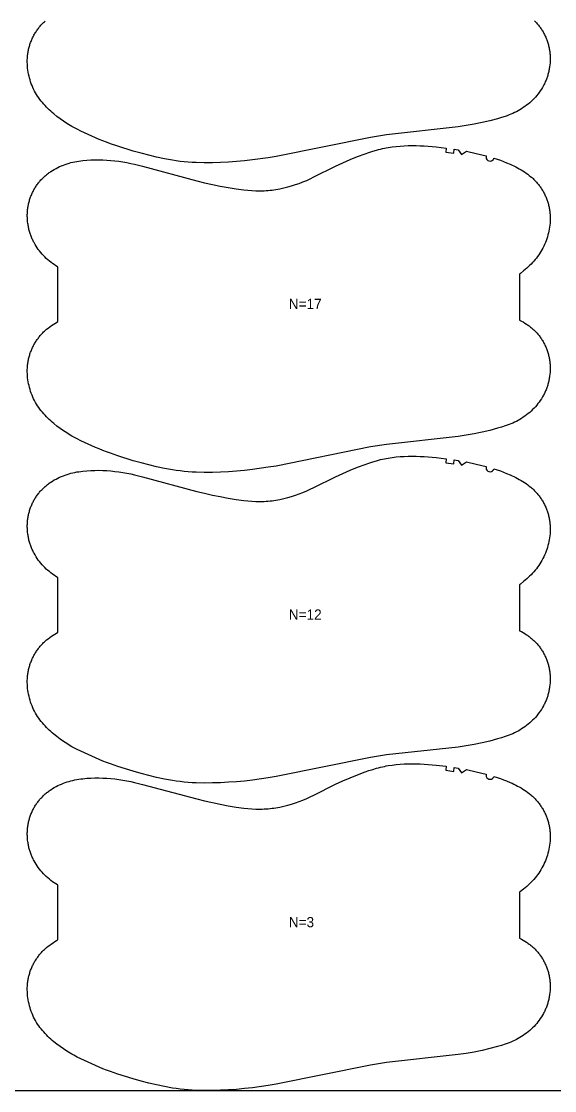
# Model space of a CAD drawing. Header units: inches. Extents: x 0 to 1823, y 0 to 1073.
# Drawn here: x 519 to 781, y 0 to 525 of the extents above; entities that cross this region are included whole.
import ezdxf

# ---------------------------------------------------------------- set-up
doc = ezdxf.new("R2010")
doc.units = ezdxf.units.IN

msp = doc.modelspace()

# ---------------------------------------------------------------- linework, layer by layer
at = {"layer": '1'}
for points in [[(0, 0), (1822.6441, 0), (1822.6441, 1072.648), (0, 1072.648), (0, 0)], [(751.0674, 457.8376), (754.1868, 456.7992), (755.7298, 456.2339), (757.2591, 455.6332), (759.0715, 454.8614), (759.9678, 454.453), (760.8568, 454.0288), (761.7379, 453.5884), (762.6105, 453.131), (763.4741, 452.6561), (764.3281, 452.1631), (765.1718, 451.6515), (766.0034, 451.1201), (766.8208, 450.5679), (767.6222, 449.9938), (768.4056, 449.3966), (769.169, 448.7754), (769.5425, 448.4555), (769.9103, 448.1291), (770.2722, 447.7961), (770.6277, 447.4564), (770.9769, 447.1099), (771.3194, 446.7568), (771.6553, 446.3971), (771.9844, 446.031), (772.3066, 445.6588), (772.6219, 445.2804), (772.9301, 444.8962), (773.2312, 444.5062), (773.525, 444.1106), (773.8115, 443.7096), (774.0905, 443.3033), (774.362, 442.8918), (774.6259, 442.4754), (774.8821, 442.0542), (775.1304, 441.6283), (775.3709, 441.198), (775.6033, 440.7632), (775.8277, 440.3243), (776.0439, 439.8813), (776.2519, 439.4345), (776.4516, 438.984), (776.643, 438.5298), (776.826, 438.0723), (777.0005, 437.6115), (777.1664, 437.1476), (777.3237, 436.6808), (777.4723, 436.2112), (777.6122, 435.739), (777.7432, 435.2643), (777.8654, 434.7873), (777.9786, 434.3081), (778.0827, 433.827), (778.1778, 433.344), (778.2639, 432.8593), (778.341, 432.3731), (778.4092, 431.8855), (778.4686, 431.3967), (778.5193, 430.9068), (778.5613, 430.4161), (778.5948, 429.9246), (778.6361, 428.9401), (778.6441, 427.9545), (778.6191, 426.9692), (778.5618, 425.9853), (778.4727, 425.0041), (778.3524, 424.0265), (778.2013, 423.0532), (778.0198, 422.085), (777.8084, 421.1227), (777.5676, 420.1671), (777.2979, 419.219), (776.9996, 418.2792), (776.6732, 417.3485), (776.3187, 416.4282), (775.9361, 415.5192), (775.5255, 414.623), (775.0868, 413.7407), (774.62, 412.8735), (774.1252, 412.0227), (773.6022, 411.1894), (773.0514, 410.3745), (772.4742, 409.578), (771.8724, 408.7994), (771.2478, 408.0382), (770.602, 407.294), (769.9369, 406.5664), (769.2541, 405.8549), (768.5554, 405.1591), (767.8424, 404.4785), (767.116, 403.8127), (766.3769, 403.1612), (765.6259, 402.5234), (764.091, 401.2872), (763.6441, 400.9501), (763.6441, 378.3604), (763.6676, 378.3493), (764.5444, 377.9003), (765.4063, 377.4225), (766.2518, 376.916), (767.0796, 376.3809), (767.4864, 376.1028), (767.8882, 375.8175), (768.2849, 375.5253), (768.6763, 375.2261), (769.0622, 374.9199), (769.4424, 374.6068), (769.8168, 374.2867), (770.1851, 373.9598), (770.5472, 373.626), (770.9029, 373.2854), (771.2521, 372.938), (771.5946, 372.584), (771.9303, 372.2234), (772.2591, 371.8565), (772.5807, 371.4833), (772.8952, 371.104), (773.2023, 370.7188), (773.502, 370.3277), (773.7941, 369.931), (774.0785, 369.5287), (774.355, 369.121), (774.6236, 368.7081), (774.884, 368.29), (775.1363, 367.867), (775.3801, 367.4391), (775.6155, 367.0065), (775.8423, 366.5694), (776.0604, 366.1278), (776.2699, 365.6821), (776.4707, 365.2324), (776.6628, 364.7789), (776.8461, 364.3217), (777.0206, 363.861), (777.1863, 363.3971), (777.3432, 362.9301), (777.4913, 362.4602), (777.6305, 361.9876), (777.7607, 361.5124), (777.8821, 361.0349), (777.9944, 360.5552), (778.0978, 360.0735), (778.1922, 359.59), (778.2775, 359.1049), (778.3538, 358.6183), (778.4212, 358.1305), (778.4796, 357.6414), (778.5291, 357.1514), (778.5697, 356.6606), (778.6015, 356.169), (778.6244, 355.677), (778.6386, 355.1845), (778.6441, 354.6918), (778.6408, 354.1991), (778.6288, 353.7065), (778.6082, 353.2141), (778.579, 352.7221), (778.4949, 351.74), (778.3766, 350.7613), (778.3048, 350.2737), (778.2244, 349.7875), (778.1355, 349.3027), (778.0382, 348.8196), (777.9324, 348.3384), (777.8181, 347.8591), (777.6953, 347.3821), (777.5641, 346.9073), (777.4245, 346.435), (777.2764, 345.9654), (777.1198, 345.4985), (776.9549, 345.0346), (776.7815, 344.5739), (776.5997, 344.1164), (776.4095, 343.6624), (776.2111, 343.2119), (776.0045, 342.765), (775.7899, 342.3219), (775.5675, 341.8826), (775.3373, 341.4472), (774.8543, 340.5885), (774.342, 339.7467), (773.8015, 338.9224), (773.2338, 338.1165), (772.6401, 337.3296), (772.0214, 336.5625), (771.3785, 335.8159), (770.7122, 335.0902), (770.0232, 334.386), (769.3124, 333.7039), (768.5805, 333.0445), (767.8282, 332.4083), (767.0564, 331.7959), (766.2659, 331.2078), (765.4575, 330.6442), (764.6324, 330.1054), (763.7915, 329.5914), (762.9359, 329.1025), (762.0664, 328.6389), (761.1842, 328.2008), (760.2901, 327.7882), (759.3854, 327.401), (758.4709, 327.0373), (757.5481, 326.6946), (756.6179, 326.3706), (754.7402, 325.7693), (752.8472, 325.2144), (749.0398, 324.1932), (745.2068, 323.2815), (741.3478, 322.4809), (737.4656, 321.8018), (733.5645, 321.2469), (698.3116, 317.3364), (690.5343, 316.0573), (644.1784, 306.6952), (640.2896, 306.0566), (632.4806, 304.9823), (628.5644, 304.5421), (624.6396, 304.1856), (620.7081, 303.9109), (616.7721, 303.7131), (612.8328, 303.5933), (608.8913, 303.56), (604.9514, 303.644), (602.9835, 303.7407), (601.0179, 303.8768), (599.0555, 304.0531), (597.0973, 304.2703), (595.144, 304.5287), (593.1959, 304.8255), (589.3164, 305.5214), (585.4599, 306.3329), (581.6252, 307.2418), (577.811, 308.2341), (573.9676, 309.3203), (566.497, 311.6614), (562.7654, 312.9332), (560.9142, 313.6078), (559.0776, 314.3189), (557.2579, 315.0714), (555.4514, 315.8567), (548.2767, 319.1303), (546.5064, 319.9948), (544.7622, 320.9078), (543.9026, 321.3873), (543.0518, 321.8825), (541.3761, 322.9176), (539.7347, 324.008), (538.1268, 325.1486), (536.5531, 326.3357), (535.0182, 327.572), (534.2672, 328.2097), (533.5281, 328.8612), (532.8017, 329.527), (532.0887, 330.2076), (531.39, 330.9034), (530.7072, 331.6149), (530.042, 332.3425), (529.3963, 333.0867), (528.7716, 333.8479), (528.1698, 334.6265), (527.5927, 335.4231), (527.0419, 336.2379), (526.5189, 337.0712), (526.024, 337.9221), (525.5573, 338.7892), (525.1186, 339.6715), (524.7079, 340.5678), (524.3254, 341.4767), (523.9709, 342.3971), (523.6445, 343.3277), (523.3462, 344.2675), (523.0764, 345.2156), (522.8356, 346.1712), (522.6242, 347.1335), (522.4428, 348.1017), (522.2916, 349.075), (522.1713, 350.0526), (522.0823, 351.0338), (522.025, 352.0177), (522, 353.003), (522.0079, 353.9886), (522.0493, 354.9731), (522.0828, 355.4646), (522.1248, 355.9553), (522.1755, 356.4452), (522.2349, 356.934), (522.3031, 357.4216), (522.3802, 357.9078), (522.4663, 358.3925), (522.5613, 358.8755), (522.6655, 359.3566), (522.7787, 359.8358), (522.9008, 360.3128), (523.0319, 360.7875), (523.1717, 361.2597), (523.3204, 361.7293), (523.4777, 362.1961), (523.6436, 362.66), (523.8181, 363.1208), (524.0011, 363.5783), (524.1924, 364.0325), (524.3922, 364.483), (524.6002, 364.9299), (524.8164, 365.3728), (525.0408, 365.8117), (525.2732, 366.2465), (525.5136, 366.6769), (525.762, 367.1027), (526.0182, 367.5239), (526.282, 367.9404), (526.5536, 368.3518), (526.8326, 368.7581), (527.1191, 369.1591), (527.4129, 369.5547), (527.714, 369.9447), (528.0222, 370.3289), (528.3375, 370.7073), (528.6597, 371.0795), (528.9888, 371.4456), (529.3247, 371.8053), (529.6672, 372.1584), (530.0163, 372.5049), (530.3719, 372.8446), (530.7337, 373.1776), (531.1015, 373.504), (531.4751, 373.8239), (532.2385, 374.4452), (533.0218, 375.0423), (533.8232, 375.6164), (534.6407, 376.1686), (535.4723, 376.7), (536.3159, 377.2117), (537, 377.6065), (537, 404.4586), (536.8525, 404.5429), (536.0116, 405.0568), (535.1865, 405.5957), (534.3782, 406.1592), (533.5877, 406.7474), (532.8159, 407.3598), (532.0636, 407.9959), (531.3317, 408.6554), (530.6208, 409.3375), (529.9319, 410.0416), (529.2655, 410.7674), (528.6226, 411.514), (528.0039, 412.2811), (527.4102, 413.068), (526.8426, 413.8739), (526.3021, 414.6982), (525.7898, 415.54), (525.3068, 416.3987), (525.0766, 416.8341), (524.8541, 417.2734), (524.6396, 417.7165), (524.433, 418.1634), (524.2345, 418.6139), (524.0444, 419.0679), (523.8626, 419.5254), (523.6892, 419.9861), (523.5242, 420.45), (523.3677, 420.9169), (523.2196, 421.3865), (523.08, 421.8588), (522.9488, 422.3335), (522.826, 422.8106), (522.7117, 423.2899), (522.6059, 423.7711), (522.5085, 424.2542), (522.4197, 424.7389), (522.3393, 425.2252), (522.2674, 425.7128), (522.1492, 426.6915), (522.065, 427.6736), (522.0358, 428.1656), (522.0152, 428.658), (522.0033, 429.1506), (522, 429.6433), (522.0054, 430.136), (522.0196, 430.6284), (522.0426, 431.1205), (522.0744, 431.6121), (522.115, 432.1029), (522.1645, 432.5929), (522.2229, 433.082), (522.2902, 433.5698), (522.3666, 434.0564), (522.4519, 434.5415), (522.5463, 435.025), (522.6496, 435.5067), (522.762, 435.9863), (522.8833, 436.4639), (523.0136, 436.939), (523.1528, 437.4117), (523.3008, 437.8816), (523.4577, 438.3486), (523.6235, 438.8125), (523.798, 439.2732), (523.9813, 439.7303), (524.1734, 440.1839), (524.3741, 440.6336), (524.5836, 441.0793), (524.8018, 441.5208), (525.0285, 441.958), (525.2639, 442.3906), (525.5078, 442.8185), (525.76, 443.2415), (526.0205, 443.6596), (526.289, 444.0725), (526.5656, 444.4802), (526.85, 444.8825), (527.142, 445.2792), (527.4417, 445.6703), (527.7489, 446.0555), (528.0633, 446.4348), (528.385, 446.808), (528.7137, 447.1749), (529.0494, 447.5355), (529.3919, 447.8895), (529.7411, 448.2369), (530.0969, 448.5775), (530.459, 448.9113), (530.8273, 449.2382), (531.2017, 449.5583), (531.5819, 449.8714), (531.9678, 450.1776), (532.3591, 450.4768), (532.7558, 450.769), (533.1577, 451.0542), (533.5645, 451.3324), (534.3923, 451.8675), (535.2378, 452.374), (536.0996, 452.8518), (536.9764, 453.3008), (537.8671, 453.7212), (538.7704, 454.1134), (539.6854, 454.4779), (540.6109, 454.815), (541.5459, 455.1252), (542.4893, 455.4088), (543.44, 455.6664), (544.397, 455.8983), (545.3595, 456.1058), (546.327, 456.2901), (547.2987, 456.4525), (548.2739, 456.5942), (549.2522, 456.7166), (551.2148, 456.9082), (553.1819, 457.0359), (555.1513, 457.1026), (557.1214, 457.1094), (559.0907, 457.0578), (561.0576, 456.9494), (563.0213, 456.7881), (564.981, 456.5784), (566.9358, 456.3247), (568.8849, 456.0305), (570.8272, 455.6958), (572.7616, 455.32), (574.6871, 454.9023), (578.5116, 453.9542), (605.1473, 446.7658), (608.9761, 445.8311), (612.8213, 444.9665), (616.6828, 444.178), (620.5583, 443.4626), (624.4467, 442.8231), (628.352, 442.294), (630.3125, 442.0851), (632.2771, 441.9255), (634.2447, 441.8262), (635.2291, 441.8025), (636.2137, 441.798), (637.1983, 441.8138), (638.1826, 441.8498), (639.1661, 441.9056), (640.1484, 441.9808), (641.1293, 442.0752), (642.1082, 442.1883), (643.0848, 442.3197), (644.0588, 442.4692), (645.0297, 442.6362), (645.9974, 442.8204), (647.9228, 443.2383), (649.8338, 443.7187), (651.7296, 444.2579), (653.609, 444.8524), (655.4698, 445.5019), (657.3098, 446.2069), (659.1269, 446.9676), (660.92, 447.7821), (662.6939, 448.6393), (673.2448, 453.977), (676.8272, 455.6187), (680.4529, 457.1643), (684.1102, 458.6315), (687.801, 460.0144), (689.661, 460.6685), (691.5331, 461.2856), (693.4198, 461.8527), (694.3693, 462.1134), (695.3234, 462.3568), (696.2821, 462.5816), (697.2452, 462.7879), (698.2122, 462.9762), (699.1827, 463.1469), (701.1323, 463.4376), (703.0905, 463.6639), (705.0539, 463.83), (707.021, 463.9418), (708.9905, 464.0057), (710.9612, 464.028), (712.9319, 464.0141), (714.9019, 463.9644), (716.8704, 463.8781), (718.8367, 463.7547), (722.7612, 463.4021), (727.6234, 462.8232), (727.365, 460.84), (731.2859, 460.2909), (731.5847, 462.2684), (733.5603, 461.9571), (735.1784, 459.65), (737.4973, 461.2511), (742.3749, 460.1565), (747.2304, 458.9679), (747.1548, 458.3501), (747.2728, 457.7389), (747.5729, 457.1937), (748.0261, 456.7671), (748.5885, 456.5005), (749.2057, 456.4196), (749.8178, 456.5324), (750.3656, 456.8279), (750.796, 457.2775), (751.0674, 457.8376)], [(751.0674, 305.3076), (754.1868, 304.2692), (755.7298, 303.7039), (757.2591, 303.1032), (759.0715, 302.3314), (759.9678, 301.923), (760.8568, 301.4988), (761.7379, 301.0584), (762.6105, 300.601), (763.4741, 300.1261), (764.3281, 299.6331), (765.1718, 299.1215), (766.0034, 298.5901), (766.8208, 298.0379), (767.6222, 297.4638), (768.4056, 296.8666), (769.169, 296.2454), (769.5425, 295.9255), (769.9103, 295.5991), (770.2722, 295.2661), (770.6277, 294.9264), (770.9769, 294.5799), (771.3194, 294.2268), (771.6553, 293.8671), (771.9844, 293.501), (772.3066, 293.1288), (772.6219, 292.7504), (772.9301, 292.3662), (773.2312, 291.9762), (773.525, 291.5806), (773.8115, 291.1796), (774.0905, 290.7733), (774.362, 290.3618), (774.6259, 289.9454), (774.8821, 289.5242), (775.1304, 289.0983), (775.3709, 288.668), (775.6033, 288.2332), (775.8277, 287.7943), (776.0439, 287.3513), (776.2519, 286.9045), (776.4516, 286.454), (776.643, 285.9998), (776.826, 285.5423), (777.0005, 285.0815), (777.1664, 284.6176), (777.3237, 284.1508), (777.4723, 283.6812), (777.6122, 283.209), (777.7432, 282.7343), (777.8654, 282.2573), (777.9786, 281.7781), (778.0827, 281.297), (778.1778, 280.814), (778.2639, 280.3293), (778.341, 279.8431), (778.4092, 279.3555), (778.4686, 278.8667), (778.5193, 278.3768), (778.5613, 277.8861), (778.5948, 277.3946), (778.6361, 276.4101), (778.6441, 275.4245), (778.6191, 274.4392), (778.5618, 273.4553), (778.4727, 272.4741), (778.3524, 271.4965), (778.2013, 270.5232), (778.0198, 269.555), (777.8084, 268.5927), (777.5676, 267.6371), (777.2979, 266.689), (776.9996, 265.7492), (776.6732, 264.8185), (776.3187, 263.8982), (775.9361, 262.9892), (775.5255, 262.093), (775.0868, 261.2107), (774.62, 260.3435), (774.1252, 259.4927), (773.6022, 258.6594), (773.0514, 257.8445), (772.4742, 257.048), (771.8724, 256.2694), (771.2478, 255.5082), (770.602, 254.764), (769.9369, 254.0364), (769.2541, 253.3249), (768.5554, 252.6291), (767.8424, 251.9485), (767.116, 251.2827), (766.3769, 250.6312), (765.6259, 249.9934), (764.091, 248.7572), (763.6441, 248.4201), (763.6441, 225.8304), (763.6676, 225.8193), (764.5444, 225.3703), (765.4063, 224.8925), (766.2518, 224.386), (767.0796, 223.8509), (767.4864, 223.5728), (767.8882, 223.2875), (768.2849, 222.9953), (768.6763, 222.6961), (769.0622, 222.3899), (769.4424, 222.0768), (769.8168, 221.7567), (770.1851, 221.4298), (770.5472, 221.096), (770.9029, 220.7554), (771.2521, 220.408), (771.5946, 220.054), (771.9303, 219.6934), (772.2591, 219.3265), (772.5807, 218.9533), (772.8952, 218.574), (773.2023, 218.1888), (773.502, 217.7977), (773.7941, 217.401), (774.0785, 216.9987), (774.355, 216.591), (774.6236, 216.1781), (774.884, 215.76), (775.1363, 215.337), (775.3801, 214.9091), (775.6155, 214.4765), (775.8423, 214.0394), (776.0604, 213.5978), (776.2699, 213.1521), (776.4707, 212.7024), (776.6628, 212.2489), (776.8461, 211.7917), (777.0206, 211.331), (777.1863, 210.8671), (777.3432, 210.4001), (777.4913, 209.9302), (777.6305, 209.4576), (777.7607, 208.9824), (777.8821, 208.5049), (777.9944, 208.0252), (778.0978, 207.5435), (778.1922, 207.06), (778.2775, 206.5749), (778.3538, 206.0883), (778.4212, 205.6005), (778.4796, 205.1114), (778.5291, 204.6214), (778.5697, 204.1306), (778.6015, 203.639), (778.6244, 203.147), (778.6386, 202.6545), (778.6441, 202.1618), (778.6408, 201.6691), (778.6288, 201.1765), (778.6082, 200.6841), (778.579, 200.1921), (778.4949, 199.21), (778.3766, 198.2313), (778.3048, 197.7437), (778.2244, 197.2575), (778.1355, 196.7727), (778.0382, 196.2896), (777.9324, 195.8084), (777.8181, 195.3291), (777.6953, 194.8521), (777.5641, 194.3773), (777.4245, 193.905), (777.2764, 193.4354), (777.1198, 192.9685), (776.9549, 192.5046), (776.7815, 192.0439), (776.5997, 191.5864), (776.4095, 191.1324), (776.2111, 190.6819), (776.0045, 190.235), (775.7899, 189.7919), (775.5675, 189.3526), (775.3373, 188.9172), (774.8543, 188.0585), (774.342, 187.2167), (773.8015, 186.3924), (773.2338, 185.5865), (772.6401, 184.7996), (772.0214, 184.0325), (771.3785, 183.2859), (770.7122, 182.5602), (770.0232, 181.856), (769.3124, 181.1739), (768.5805, 180.5145), (767.8282, 179.8783), (767.0564, 179.2659), (766.2659, 178.6778), (765.4575, 178.1142), (764.6324, 177.5754), (763.7915, 177.0614), (762.9359, 176.5725), (762.0664, 176.1089), (761.1842, 175.6708), (760.2901, 175.2582), (759.3854, 174.871), (758.4709, 174.5073), (757.5481, 174.1646), (756.6179, 173.8406), (754.7402, 173.2393), (752.8472, 172.6844), (749.0398, 171.6632), (745.2068, 170.7515), (741.3478, 169.9509), (737.4656, 169.2718), (733.5645, 168.7169), (698.3116, 164.8064), (690.5343, 163.5273), (644.1784, 154.1652), (640.2896, 153.5266), (632.4806, 152.4523), (628.5644, 152.0121), (624.6396, 151.6556), (620.7081, 151.3809), (616.7721, 151.1831), (612.8328, 151.0633), (608.8913, 151.03), (604.9514, 151.114), (602.9835, 151.2107), (601.0179, 151.3468), (599.0555, 151.5231), (597.0973, 151.7403), (595.144, 151.9987), (593.1959, 152.2955), (589.3164, 152.9914), (585.4599, 153.8029), (581.6252, 154.7118), (577.811, 155.7041), (573.9676, 156.7903), (566.497, 159.1314), (562.7654, 160.4032), (560.9142, 161.0778), (559.0776, 161.7889), (557.2579, 162.5414), (555.4514, 163.3267), (548.2767, 166.6003), (546.5064, 167.4648), (544.7622, 168.3778), (543.9026, 168.8573), (543.0518, 169.3525), (541.3761, 170.3876), (539.7347, 171.478), (538.1268, 172.6186), (536.5531, 173.8057), (535.0182, 175.042), (534.2672, 175.6797), (533.5281, 176.3312), (532.8017, 176.997), (532.0887, 177.6776), (531.39, 178.3734), (530.7072, 179.0849), (530.042, 179.8125), (529.3963, 180.5567), (528.7716, 181.3179), (528.1698, 182.0965), (527.5927, 182.8931), (527.0419, 183.7079), (526.5189, 184.5412), (526.024, 185.3921), (525.5573, 186.2592), (525.1186, 187.1415), (524.7079, 188.0378), (524.3254, 188.9467), (523.9709, 189.8671), (523.6445, 190.7977), (523.3462, 191.7375), (523.0764, 192.6856), (522.8356, 193.6412), (522.6242, 194.6035), (522.4428, 195.5717), (522.2916, 196.545), (522.1713, 197.5226), (522.0823, 198.5038), (522.025, 199.4877), (522, 200.473), (522.0079, 201.4586), (522.0493, 202.4431), (522.0828, 202.9346), (522.1248, 203.4253), (522.1755, 203.9152), (522.2349, 204.404), (522.3031, 204.8916), (522.3802, 205.3778), (522.4663, 205.8625), (522.5613, 206.3455), (522.6655, 206.8266), (522.7787, 207.3058), (522.9008, 207.7828), (523.0319, 208.2575), (523.1717, 208.7297), (523.3204, 209.1993), (523.4777, 209.6661), (523.6436, 210.13), (523.8181, 210.5908), (524.0011, 211.0483), (524.1924, 211.5025), (524.3922, 211.953), (524.6002, 212.3999), (524.8164, 212.8428), (525.0408, 213.2817), (525.2732, 213.7165), (525.5136, 214.1469), (525.762, 214.5727), (526.0182, 214.9939), (526.282, 215.4104), (526.5536, 215.8218), (526.8326, 216.2281), (527.1191, 216.6291), (527.4129, 217.0247), (527.714, 217.4147), (528.0222, 217.7989), (528.3375, 218.1773), (528.6597, 218.5495), (528.9888, 218.9156), (529.3247, 219.2753), (529.6672, 219.6284), (530.0163, 219.9749), (530.3719, 220.3146), (530.7337, 220.6476), (531.1015, 220.974), (531.4751, 221.2939), (532.2385, 221.9152), (533.0218, 222.5123), (533.8232, 223.0864), (534.6407, 223.6386), (535.4723, 224.17), (536.3159, 224.6817), (537, 225.0765), (537, 251.9286), (536.8525, 252.0129), (536.0116, 252.5268), (535.1865, 253.0657), (534.3782, 253.6292), (533.5877, 254.2174), (532.8159, 254.8298), (532.0636, 255.4659), (531.3317, 256.1254), (530.6208, 256.8075), (529.9319, 257.5116), (529.2655, 258.2374), (528.6226, 258.984), (528.0039, 259.7511), (527.4102, 260.538), (526.8426, 261.3439), (526.3021, 262.1682), (525.7898, 263.01), (525.3068, 263.8687), (525.0766, 264.3041), (524.8541, 264.7434), (524.6396, 265.1865), (524.433, 265.6334), (524.2345, 266.0839), (524.0444, 266.5379), (523.8626, 266.9954), (523.6892, 267.4561), (523.5242, 267.92), (523.3677, 268.3869), (523.2196, 268.8565), (523.08, 269.3288), (522.9488, 269.8035), (522.826, 270.2806), (522.7117, 270.7599), (522.6059, 271.2411), (522.5085, 271.7242), (522.4197, 272.2089), (522.3393, 272.6952), (522.2674, 273.1828), (522.1492, 274.1615), (522.065, 275.1436), (522.0358, 275.6356), (522.0152, 276.128), (522.0033, 276.6206), (522, 277.1133), (522.0054, 277.606), (522.0196, 278.0984), (522.0426, 278.5905), (522.0744, 279.0821), (522.115, 279.5729), (522.1645, 280.0629), (522.2229, 280.552), (522.2902, 281.0398), (522.3666, 281.5264), (522.4519, 282.0115), (522.5463, 282.495), (522.6496, 282.9767), (522.762, 283.4563), (522.8833, 283.9339), (523.0136, 284.409), (523.1528, 284.8817), (523.3008, 285.3516), (523.4577, 285.8186), (523.6235, 286.2825), (523.798, 286.7432), (523.9813, 287.2003), (524.1734, 287.6539), (524.3741, 288.1036), (524.5836, 288.5493), (524.8018, 288.9908), (525.0285, 289.428), (525.2639, 289.8606), (525.5078, 290.2885), (525.76, 290.7115), (526.0205, 291.1296), (526.289, 291.5425), (526.5656, 291.9502), (526.85, 292.3525), (527.142, 292.7492), (527.4417, 293.1403), (527.7489, 293.5255), (528.0633, 293.9048), (528.385, 294.278), (528.7137, 294.6449), (529.0494, 295.0055), (529.3919, 295.3595), (529.7411, 295.7069), (530.0969, 296.0475), (530.459, 296.3813), (530.8273, 296.7082), (531.2017, 297.0283), (531.5819, 297.3414), (531.9678, 297.6476), (532.3591, 297.9468), (532.7558, 298.239), (533.1577, 298.5242), (533.5645, 298.8024), (534.3923, 299.3375), (535.2378, 299.844), (536.0996, 300.3218), (536.9764, 300.7708), (537.8671, 301.1912), (538.7704, 301.5834), (539.6854, 301.9479), (540.6109, 302.285), (541.5459, 302.5952), (542.4893, 302.8788), (543.44, 303.1364), (544.397, 303.3683), (545.3595, 303.5758), (546.327, 303.7601), (547.2987, 303.9225), (548.2739, 304.0642), (549.2522, 304.1866), (551.2148, 304.3782), (553.1819, 304.5059), (555.1513, 304.5726), (557.1214, 304.5794), (559.0907, 304.5278), (561.0576, 304.4194), (563.0213, 304.2581), (564.981, 304.0484), (566.9358, 303.7947), (568.8849, 303.5005), (570.8272, 303.1658), (572.7616, 302.79), (574.6871, 302.3723), (578.5116, 301.4242), (605.1473, 294.2358), (608.9761, 293.3011), (612.8213, 292.4365), (616.6828, 291.648), (620.5583, 290.9326), (624.4467, 290.2931), (628.352, 289.764), (630.3125, 289.5551), (632.2771, 289.3955), (634.2447, 289.2962), (635.2291, 289.2725), (636.2137, 289.268), (637.1983, 289.2838), (638.1826, 289.3198), (639.1661, 289.3756), (640.1484, 289.4508), (641.1293, 289.5452), (642.1082, 289.6583), (643.0848, 289.7897), (644.0588, 289.9392), (645.0297, 290.1062), (645.9974, 290.2904), (647.9228, 290.7083), (649.8338, 291.1887), (651.7296, 291.7279), (653.609, 292.3224), (655.4698, 292.9719), (657.3098, 293.6769), (659.1269, 294.4376), (660.92, 295.2521), (662.6939, 296.1093), (673.2448, 301.447), (676.8272, 303.0887), (680.4529, 304.6343), (684.1102, 306.1015), (687.801, 307.4844), (689.661, 308.1385), (691.5331, 308.7556), (693.4198, 309.3227), (694.3693, 309.5834), (695.3234, 309.8268), (696.2821, 310.0516), (697.2452, 310.2579), (698.2122, 310.4462), (699.1827, 310.6169), (701.1323, 310.9076), (703.0905, 311.1339), (705.0539, 311.3), (707.021, 311.4118), (708.9905, 311.4757), (710.9612, 311.498), (712.9319, 311.4841), (714.9019, 311.4344), (716.8704, 311.3481), (718.8367, 311.2247), (722.7612, 310.8721), (727.6234, 310.2932), (727.365, 308.31), (731.2859, 307.7609), (731.5847, 309.7384), (733.5603, 309.4271), (735.1784, 307.12), (737.4973, 308.7211), (742.3749, 307.6265), (747.2304, 306.4379), (747.1548, 305.8201), (747.2728, 305.2089), (747.5729, 304.6637), (748.0261, 304.2371), (748.5885, 303.9705), (749.2057, 303.8896), (749.8178, 304.0024), (750.3656, 304.2979), (750.796, 304.7475), (751.0674, 305.3076)], [(751.0674, 154.2776), (754.1868, 153.2392), (755.7298, 152.6739), (757.2591, 152.0732), (759.0715, 151.3014), (759.9678, 150.893), (760.8568, 150.4688), (761.7379, 150.0284), (762.6105, 149.571), (763.4741, 149.0961), (764.3281, 148.6031), (765.1718, 148.0915), (766.0034, 147.5601), (766.8208, 147.0079), (767.6222, 146.4338), (768.4056, 145.8366), (769.169, 145.2154), (769.5425, 144.8955), (769.9103, 144.5691), (770.2722, 144.2361), (770.6277, 143.8964), (770.9769, 143.5499), (771.3194, 143.1968), (771.6553, 142.8371), (771.9844, 142.471), (772.3066, 142.0988), (772.6219, 141.7204), (772.9301, 141.3362), (773.2312, 140.9462), (773.525, 140.5506), (773.8115, 140.1496), (774.0905, 139.7433), (774.362, 139.3318), (774.6259, 138.9154), (774.8821, 138.4942), (775.1304, 138.0683), (775.3709, 137.638), (775.6033, 137.2032), (775.8277, 136.7643), (776.0439, 136.3213), (776.2519, 135.8745), (776.4516, 135.424), (776.643, 134.9698), (776.826, 134.5123), (777.0005, 134.0515), (777.1664, 133.5876), (777.3237, 133.1208), (777.4723, 132.6512), (777.6122, 132.179), (777.7432, 131.7043), (777.8654, 131.2273), (777.9786, 130.7481), (778.0827, 130.267), (778.1778, 129.784), (778.2639, 129.2993), (778.341, 128.8131), (778.4092, 128.3255), (778.4686, 127.8367), (778.5193, 127.3468), (778.5613, 126.8561), (778.5948, 126.3646), (778.6361, 125.3801), (778.6441, 124.3945), (778.6191, 123.4092), (778.5618, 122.4253), (778.4727, 121.4441), (778.3524, 120.4665), (778.2013, 119.4932), (778.0198, 118.525), (777.8084, 117.5627), (777.5676, 116.6071), (777.2979, 115.659), (776.9996, 114.7192), (776.6732, 113.7885), (776.3187, 112.8682), (775.9361, 111.9592), (775.5255, 111.063), (775.0868, 110.1807), (774.62, 109.3135), (774.1252, 108.4627), (773.6022, 107.6294), (773.0514, 106.8145), (772.4742, 106.018), (771.8724, 105.2394), (771.2478, 104.4782), (770.602, 103.734), (769.9369, 103.0064), (769.2541, 102.2949), (768.5554, 101.5991), (767.8424, 100.9185), (767.116, 100.2527), (766.3769, 99.6012), (765.6259, 98.9634), (764.091, 97.7272), (763.6441, 97.3901), (763.6441, 74.8004), (763.6676, 74.7893), (764.5444, 74.3403), (765.4063, 73.8625), (766.2518, 73.356), (767.0796, 72.8209), (767.4864, 72.5428), (767.8882, 72.2575), (768.2849, 71.9653), (768.6763, 71.6661), (769.0622, 71.3599), (769.4424, 71.0468), (769.8168, 70.7267), (770.1851, 70.3998), (770.5472, 70.066), (770.9029, 69.7254), (771.2521, 69.378), (771.5946, 69.024), (771.9303, 68.6634), (772.2591, 68.2965), (772.5807, 67.9233), (772.8952, 67.544), (773.2023, 67.1588), (773.502, 66.7677), (773.7941, 66.371), (774.0785, 65.9687), (774.355, 65.561), (774.6236, 65.1481), (774.884, 64.73), (775.1363, 64.307), (775.3801, 63.8791), (775.6155, 63.4465), (775.8423, 63.0094), (776.0604, 62.5678), (776.2699, 62.1221), (776.4707, 61.6724), (776.6628, 61.2189), (776.8461, 60.7617), (777.0206, 60.301), (777.1863, 59.8371), (777.3432, 59.3701), (777.4913, 58.9002), (777.6305, 58.4276), (777.7607, 57.9524), (777.8821, 57.4749), (777.9944, 56.9952), (778.0978, 56.5135), (778.1922, 56.03), (778.2775, 55.5449), (778.3538, 55.0583), (778.4212, 54.5705), (778.4796, 54.0814), (778.5291, 53.5914), (778.5697, 53.1006), (778.6015, 52.609), (778.6244, 52.117), (778.6386, 51.6245), (778.6441, 51.1318), (778.6408, 50.6391), (778.6288, 50.1465), (778.6082, 49.6541), (778.579, 49.1621), (778.4949, 48.18), (778.3766, 47.2013), (778.3048, 46.7137), (778.2244, 46.2275), (778.1355, 45.7427), (778.0382, 45.2596), (777.9324, 44.7784), (777.8181, 44.2991), (777.6953, 43.8221), (777.5641, 43.3473), (777.4245, 42.875), (777.2764, 42.4054), (777.1198, 41.9385), (776.9549, 41.4746), (776.7815, 41.0139), (776.5997, 40.5564), (776.4095, 40.1024), (776.2111, 39.6519), (776.0045, 39.205), (775.7899, 38.7619), (775.5675, 38.3226), (775.3373, 37.8872), (774.8543, 37.0285), (774.342, 36.1867), (773.8015, 35.3624), (773.2338, 34.5565), (772.6401, 33.7696), (772.0214, 33.0025), (771.3785, 32.2559), (770.7122, 31.5302), (770.0232, 30.826), (769.3124, 30.1439), (768.5805, 29.4845), (767.8282, 28.8483), (767.0564, 28.2359), (766.2659, 27.6478), (765.4575, 27.0842), (764.6324, 26.5454), (763.7915, 26.0314), (762.9359, 25.5425), (762.0664, 25.0789), (761.1842, 24.6408), (760.2901, 24.2282), (759.3854, 23.841), (758.4709, 23.4773), (757.5481, 23.1346), (756.6179, 22.8106), (754.7402, 22.2093), (752.8472, 21.6544), (749.0398, 20.6332), (745.2068, 19.7215), (741.3478, 18.9209), (737.4656, 18.2418), (733.5645, 17.6869), (698.3116, 13.7764), (690.5343, 12.4973), (644.1784, 3.1352), (640.2896, 2.4966), (632.4806, 1.4223), (628.5644, 0.9821), (624.6396, 0.6256), (620.7081, 0.3509), (616.7721, 0.1531), (612.8328, 0.0333), (608.8913, 0), (604.9514, 0.084), (602.9835, 0.1807), (601.0179, 0.3168), (599.0555, 0.4931), (597.0973, 0.7103), (595.144, 0.9687), (593.1959, 1.2655), (589.3164, 1.9614), (585.4599, 2.7729), (581.6252, 3.6818), (577.811, 4.6741), (573.9676, 5.7603), (566.497, 8.1014), (562.7654, 9.3732), (560.9142, 10.0478), (559.0776, 10.7589), (557.2579, 11.5114), (555.4514, 12.2967), (548.2767, 15.5703), (546.5064, 16.4348), (544.7622, 17.3478), (543.9026, 17.8273), (543.0518, 18.3225), (541.3761, 19.3576), (539.7347, 20.448), (538.1268, 21.5886), (536.5531, 22.7757), (535.0182, 24.012), (534.2672, 24.6497), (533.5281, 25.3012), (532.8017, 25.967), (532.0887, 26.6476), (531.39, 27.3434), (530.7072, 28.0549), (530.042, 28.7825), (529.3963, 29.5267), (528.7716, 30.2879), (528.1698, 31.0665), (527.5927, 31.8631), (527.0419, 32.6779), (526.5189, 33.5112), (526.024, 34.3621), (525.5573, 35.2292), (525.1186, 36.1115), (524.7079, 37.0078), (524.3254, 37.9167), (523.9709, 38.8371), (523.6445, 39.7677), (523.3462, 40.7075), (523.0764, 41.6556), (522.8356, 42.6112), (522.6242, 43.5735), (522.4428, 44.5417), (522.2916, 45.515), (522.1713, 46.4926), (522.0823, 47.4738), (522.025, 48.4577), (522, 49.443), (522.0079, 50.4286), (522.0493, 51.4131), (522.0828, 51.9046), (522.1248, 52.3953), (522.1755, 52.8852), (522.2349, 53.374), (522.3031, 53.8616), (522.3802, 54.3478), (522.4663, 54.8325), (522.5613, 55.3155), (522.6655, 55.7966), (522.7787, 56.2758), (522.9008, 56.7528), (523.0319, 57.2275), (523.1717, 57.6997), (523.3204, 58.1693), (523.4777, 58.6361), (523.6436, 59.1), (523.8181, 59.5608), (524.0011, 60.0183), (524.1924, 60.4725), (524.3922, 60.923), (524.6002, 61.3699), (524.8164, 61.8128), (525.0408, 62.2517), (525.2732, 62.6865), (525.5136, 63.1169), (525.762, 63.5427), (526.0182, 63.9639), (526.282, 64.3804), (526.5536, 64.7918), (526.8326, 65.1981), (527.1191, 65.5991), (527.4129, 65.9947), (527.714, 66.3847), (528.0222, 66.7689), (528.3375, 67.1473), (528.6597, 67.5195), (528.9888, 67.8856), (529.3247, 68.2453), (529.6672, 68.5984), (530.0163, 68.9449), (530.3719, 69.2846), (530.7337, 69.6176), (531.1015, 69.944), (531.4751, 70.2639), (532.2385, 70.8852), (533.0218, 71.4823), (533.8232, 72.0564), (534.6407, 72.6086), (535.4723, 73.14), (536.3159, 73.6517), (537, 74.0465), (537, 100.8986), (536.8525, 100.9829), (536.0116, 101.4968), (535.1865, 102.0357), (534.3782, 102.5992), (533.5877, 103.1874), (532.8159, 103.7998), (532.0636, 104.4359), (531.3317, 105.0954), (530.6208, 105.7775), (529.9319, 106.4816), (529.2655, 107.2074), (528.6226, 107.954), (528.0039, 108.7211), (527.4102, 109.508), (526.8426, 110.3139), (526.3021, 111.1382), (525.7898, 111.98), (525.3068, 112.8387), (525.0766, 113.2741), (524.8541, 113.7134), (524.6396, 114.1565), (524.433, 114.6034), (524.2345, 115.0539), (524.0444, 115.5079), (523.8626, 115.9654), (523.6892, 116.4261), (523.5242, 116.89), (523.3677, 117.3569), (523.2196, 117.8265), (523.08, 118.2988), (522.9488, 118.7735), (522.826, 119.2506), (522.7117, 119.7299), (522.6059, 120.2111), (522.5085, 120.6942), (522.4197, 121.1789), (522.3393, 121.6652), (522.2674, 122.1528), (522.1492, 123.1315), (522.065, 124.1136), (522.0358, 124.6056), (522.0152, 125.098), (522.0033, 125.5906), (522, 126.0833), (522.0054, 126.576), (522.0196, 127.0684), (522.0426, 127.5605), (522.0744, 128.0521), (522.115, 128.5429), (522.1645, 129.0329), (522.2229, 129.522), (522.2902, 130.0098), (522.3666, 130.4964), (522.4519, 130.9815), (522.5463, 131.465), (522.6496, 131.9467), (522.762, 132.4263), (522.8833, 132.9039), (523.0136, 133.379), (523.1528, 133.8517), (523.3008, 134.3216), (523.4577, 134.7886), (523.6235, 135.2525), (523.798, 135.7132), (523.9813, 136.1703), (524.1734, 136.6239), (524.3741, 137.0736), (524.5836, 137.5193), (524.8018, 137.9608), (525.0285, 138.398), (525.2639, 138.8306), (525.5078, 139.2585), (525.76, 139.6815), (526.0205, 140.0996), (526.289, 140.5125), (526.5656, 140.9202), (526.85, 141.3225), (527.142, 141.7192), (527.4417, 142.1103), (527.7489, 142.4955), (528.0633, 142.8748), (528.385, 143.248), (528.7137, 143.6149), (529.0494, 143.9755), (529.3919, 144.3295), (529.7411, 144.6769), (530.0969, 145.0175), (530.459, 145.3513), (530.8273, 145.6782), (531.2017, 145.9983), (531.5819, 146.3114), (531.9678, 146.6176), (532.3591, 146.9168), (532.7558, 147.209), (533.1577, 147.4942), (533.5645, 147.7724), (534.3923, 148.3075), (535.2378, 148.814), (536.0996, 149.2918), (536.9764, 149.7408), (537.8671, 150.1612), (538.7704, 150.5534), (539.6854, 150.9179), (540.6109, 151.255), (541.5459, 151.5652), (542.4893, 151.8488), (543.44, 152.1064), (544.397, 152.3383), (545.3595, 152.5458), (546.327, 152.7301), (547.2987, 152.8925), (548.2739, 153.0342), (549.2522, 153.1566), (551.2148, 153.3482), (553.1819, 153.4759), (555.1513, 153.5426), (557.1214, 153.5494), (559.0907, 153.4978), (561.0576, 153.3894), (563.0213, 153.2281), (564.981, 153.0184), (566.9358, 152.7647), (568.8849, 152.4705), (570.8272, 152.1358), (572.7616, 151.76), (574.6871, 151.3423), (578.5116, 150.3942), (605.1473, 143.2058), (608.9761, 142.2711), (612.8213, 141.4065), (616.6828, 140.618), (620.5583, 139.9026), (624.4467, 139.2631), (628.352, 138.734), (630.3125, 138.5251), (632.2771, 138.3655), (634.2447, 138.2662), (635.2291, 138.2425), (636.2137, 138.238), (637.1983, 138.2538), (638.1826, 138.2898), (639.1661, 138.3456), (640.1484, 138.4208), (641.1293, 138.5152), (642.1082, 138.6283), (643.0848, 138.7597), (644.0588, 138.9092), (645.0297, 139.0762), (645.9974, 139.2604), (647.9228, 139.6783), (649.8338, 140.1587), (651.7296, 140.6979), (653.609, 141.2924), (655.4698, 141.9419), (657.3098, 142.6469), (659.1269, 143.4076), (660.92, 144.2221), (662.6939, 145.0793), (673.2448, 150.417), (676.8272, 152.0587), (680.4529, 153.6043), (684.1102, 155.0715), (687.801, 156.4544), (689.661, 157.1085), (691.5331, 157.7256), (693.4198, 158.2927), (694.3693, 158.5534), (695.3234, 158.7968), (696.2821, 159.0216), (697.2452, 159.2279), (698.2122, 159.4162), (699.1827, 159.5869), (701.1323, 159.8776), (703.0905, 160.1039), (705.0539, 160.27), (707.021, 160.3818), (708.9905, 160.4457), (710.9612, 160.468), (712.9319, 160.4541), (714.9019, 160.4044), (716.8704, 160.3181), (718.8367, 160.1947), (722.7612, 159.8421), (727.6234, 159.2632), (727.365, 157.28), (731.2859, 156.7309), (731.5847, 158.7084), (733.5603, 158.3971), (735.1784, 156.09), (737.4973, 157.6911), (742.3749, 156.5965), (747.2304, 155.4079), (747.1548, 154.7901), (747.2728, 154.1789), (747.5729, 153.6337), (748.0261, 153.2071), (748.5885, 152.9405), (749.2057, 152.8596), (749.8178, 152.9724), (750.3656, 153.2679), (750.796, 153.7175), (751.0674, 154.2776)]]:
    msp.add_lwpolyline(points, close=True, dxfattribs=at)
msp.add_lwpolyline([(770.9029, 525.3154), (771.2521, 524.968), (771.5946, 524.614), (771.9303, 524.2534), (772.2591, 523.8865), (772.5807, 523.5133), (772.8952, 523.134), (773.2023, 522.7488), (773.502, 522.3577), (773.7941, 521.961), (774.0785, 521.5587), (774.355, 521.151), (774.6236, 520.7381), (774.884, 520.32), (775.1363, 519.897), (775.3801, 519.4691), (775.6155, 519.0365), (775.8423, 518.5994), (776.0604, 518.1578), (776.2699, 517.7121), (776.4707, 517.2624), (776.6628, 516.8089), (776.8461, 516.3517), (777.0206, 515.891), (777.1863, 515.4271), (777.3432, 514.9601), (777.4913, 514.4902), (777.6305, 514.0176), (777.7607, 513.5424), (777.8821, 513.0649), (777.9944, 512.5852), (778.0978, 512.1035), (778.1922, 511.62), (778.2775, 511.1349), (778.3538, 510.6483), (778.4212, 510.1605), (778.4796, 509.6714), (778.5291, 509.1814), (778.5697, 508.6906), (778.6015, 508.199), (778.6244, 507.707), (778.6386, 507.2145), (778.6441, 506.7218), (778.6408, 506.2291), (778.6288, 505.7365), (778.6082, 505.2441), (778.579, 504.7521), (778.4949, 503.77), (778.3766, 502.7913), (778.3048, 502.3037), (778.2244, 501.8175), (778.1355, 501.3327), (778.0382, 500.8496), (777.9324, 500.3684), (777.8181, 499.8891), (777.6953, 499.4121), (777.5641, 498.9373), (777.4245, 498.465), (777.2764, 497.9954), (777.1198, 497.5285), (776.9549, 497.0646), (776.7815, 496.6039), (776.5997, 496.1464), (776.4095, 495.6924), (776.2111, 495.2419), (776.0045, 494.795), (775.7899, 494.3519), (775.5675, 493.9126), (775.3373, 493.4772), (774.8543, 492.6185), (774.342, 491.7767), (773.8015, 490.9524), (773.2338, 490.1465), (772.6401, 489.3596), (772.0214, 488.5925), (771.3785, 487.8459), (770.7122, 487.1202), (770.0232, 486.416), (769.3124, 485.7339), (768.5805, 485.0745), (767.8282, 484.4383), (767.0564, 483.8259), (766.2659, 483.2378), (765.4575, 482.6742), (764.6324, 482.1354), (763.7915, 481.6214), (762.9359, 481.1325), (762.0664, 480.6689), (761.1842, 480.2308), (760.2901, 479.8182), (759.3854, 479.431), (758.4709, 479.0673), (757.5481, 478.7246), (756.6179, 478.4006), (754.7402, 477.7993), (752.8472, 477.2444), (749.0398, 476.2232), (745.2068, 475.3115), (741.3478, 474.5109), (737.4656, 473.8318), (733.5645, 473.2769), (698.3116, 469.3664), (690.5343, 468.0873), (644.1784, 458.7252), (640.2896, 458.0866), (632.4806, 457.0123), (628.5644, 456.5721), (624.6396, 456.2156), (620.7081, 455.9409), (616.7721, 455.7431), (612.8328, 455.6233), (608.8913, 455.59), (604.9514, 455.674), (602.9835, 455.7707), (601.0179, 455.9068), (599.0555, 456.0831), (597.0973, 456.3003), (595.144, 456.5587), (593.1959, 456.8555), (589.3164, 457.5514), (585.4599, 458.3629), (581.6252, 459.2718), (577.811, 460.2641), (573.9676, 461.3503), (566.497, 463.6914), (562.7654, 464.9632), (560.9142, 465.6378), (559.0776, 466.3489), (557.2579, 467.1014), (555.4514, 467.8867), (548.2767, 471.1603), (546.5064, 472.0248), (544.7622, 472.9378), (543.9026, 473.4173), (543.0518, 473.9125), (541.3761, 474.9476), (539.7347, 476.038), (538.1268, 477.1786), (536.5531, 478.3657), (535.0182, 479.602), (534.2672, 480.2397), (533.5281, 480.8912), (532.8017, 481.557), (532.0887, 482.2376), (531.39, 482.9334), (530.7072, 483.6449), (530.042, 484.3725), (529.3963, 485.1167), (528.7716, 485.8779), (528.1698, 486.6565), (527.5927, 487.4531), (527.0419, 488.2679), (526.5189, 489.1012), (526.024, 489.9521), (525.5573, 490.8192), (525.1186, 491.7015), (524.7079, 492.5978), (524.3254, 493.5067), (523.9709, 494.4271), (523.6445, 495.3577), (523.3462, 496.2975), (523.0764, 497.2456), (522.8356, 498.2012), (522.6242, 499.1635), (522.4428, 500.1317), (522.2916, 501.105), (522.1713, 502.0826), (522.0823, 503.0638), (522.025, 504.0477), (522, 505.033), (522.0079, 506.0186), (522.0493, 507.0031), (522.0828, 507.4946), (522.1248, 507.9853), (522.1755, 508.4752), (522.2349, 508.964), (522.3031, 509.4516), (522.3802, 509.9378), (522.4663, 510.4225), (522.5613, 510.9055), (522.6655, 511.3866), (522.7787, 511.8658), (522.9008, 512.3428), (523.0319, 512.8175), (523.1717, 513.2897), (523.3204, 513.7593), (523.4777, 514.2261), (523.6436, 514.69), (523.8181, 515.1508), (524.0011, 515.6083), (524.1924, 516.0625), (524.3922, 516.513), (524.6002, 516.9599), (524.8164, 517.4028), (525.0408, 517.8417), (525.2732, 518.2765), (525.5136, 518.7069), (525.762, 519.1327), (526.0182, 519.5539), (526.282, 519.9704), (526.5536, 520.3818), (526.8326, 520.7881), (527.1191, 521.1891), (527.4129, 521.5847), (527.714, 521.9747), (528.0222, 522.3589), (528.3375, 522.7373), (528.6597, 523.1095), (528.9888, 523.4756), (529.3247, 523.8353), (529.6672, 524.1884), (530.0163, 524.5349), (530.3719, 524.8746), (530.7337, 525.2076)], dxfattribs=at)

# ---------------------------------------------------------------- texts
for s, p in [('N=17', (650.322, 383.794)), ('N=12', (650.322, 231.264)), ('N=3', (650.322, 80.234))]:
    msp.add_text(s, height=5, dxfattribs=at).set_placement(p)

doc.saveas('drawing.dxf')
